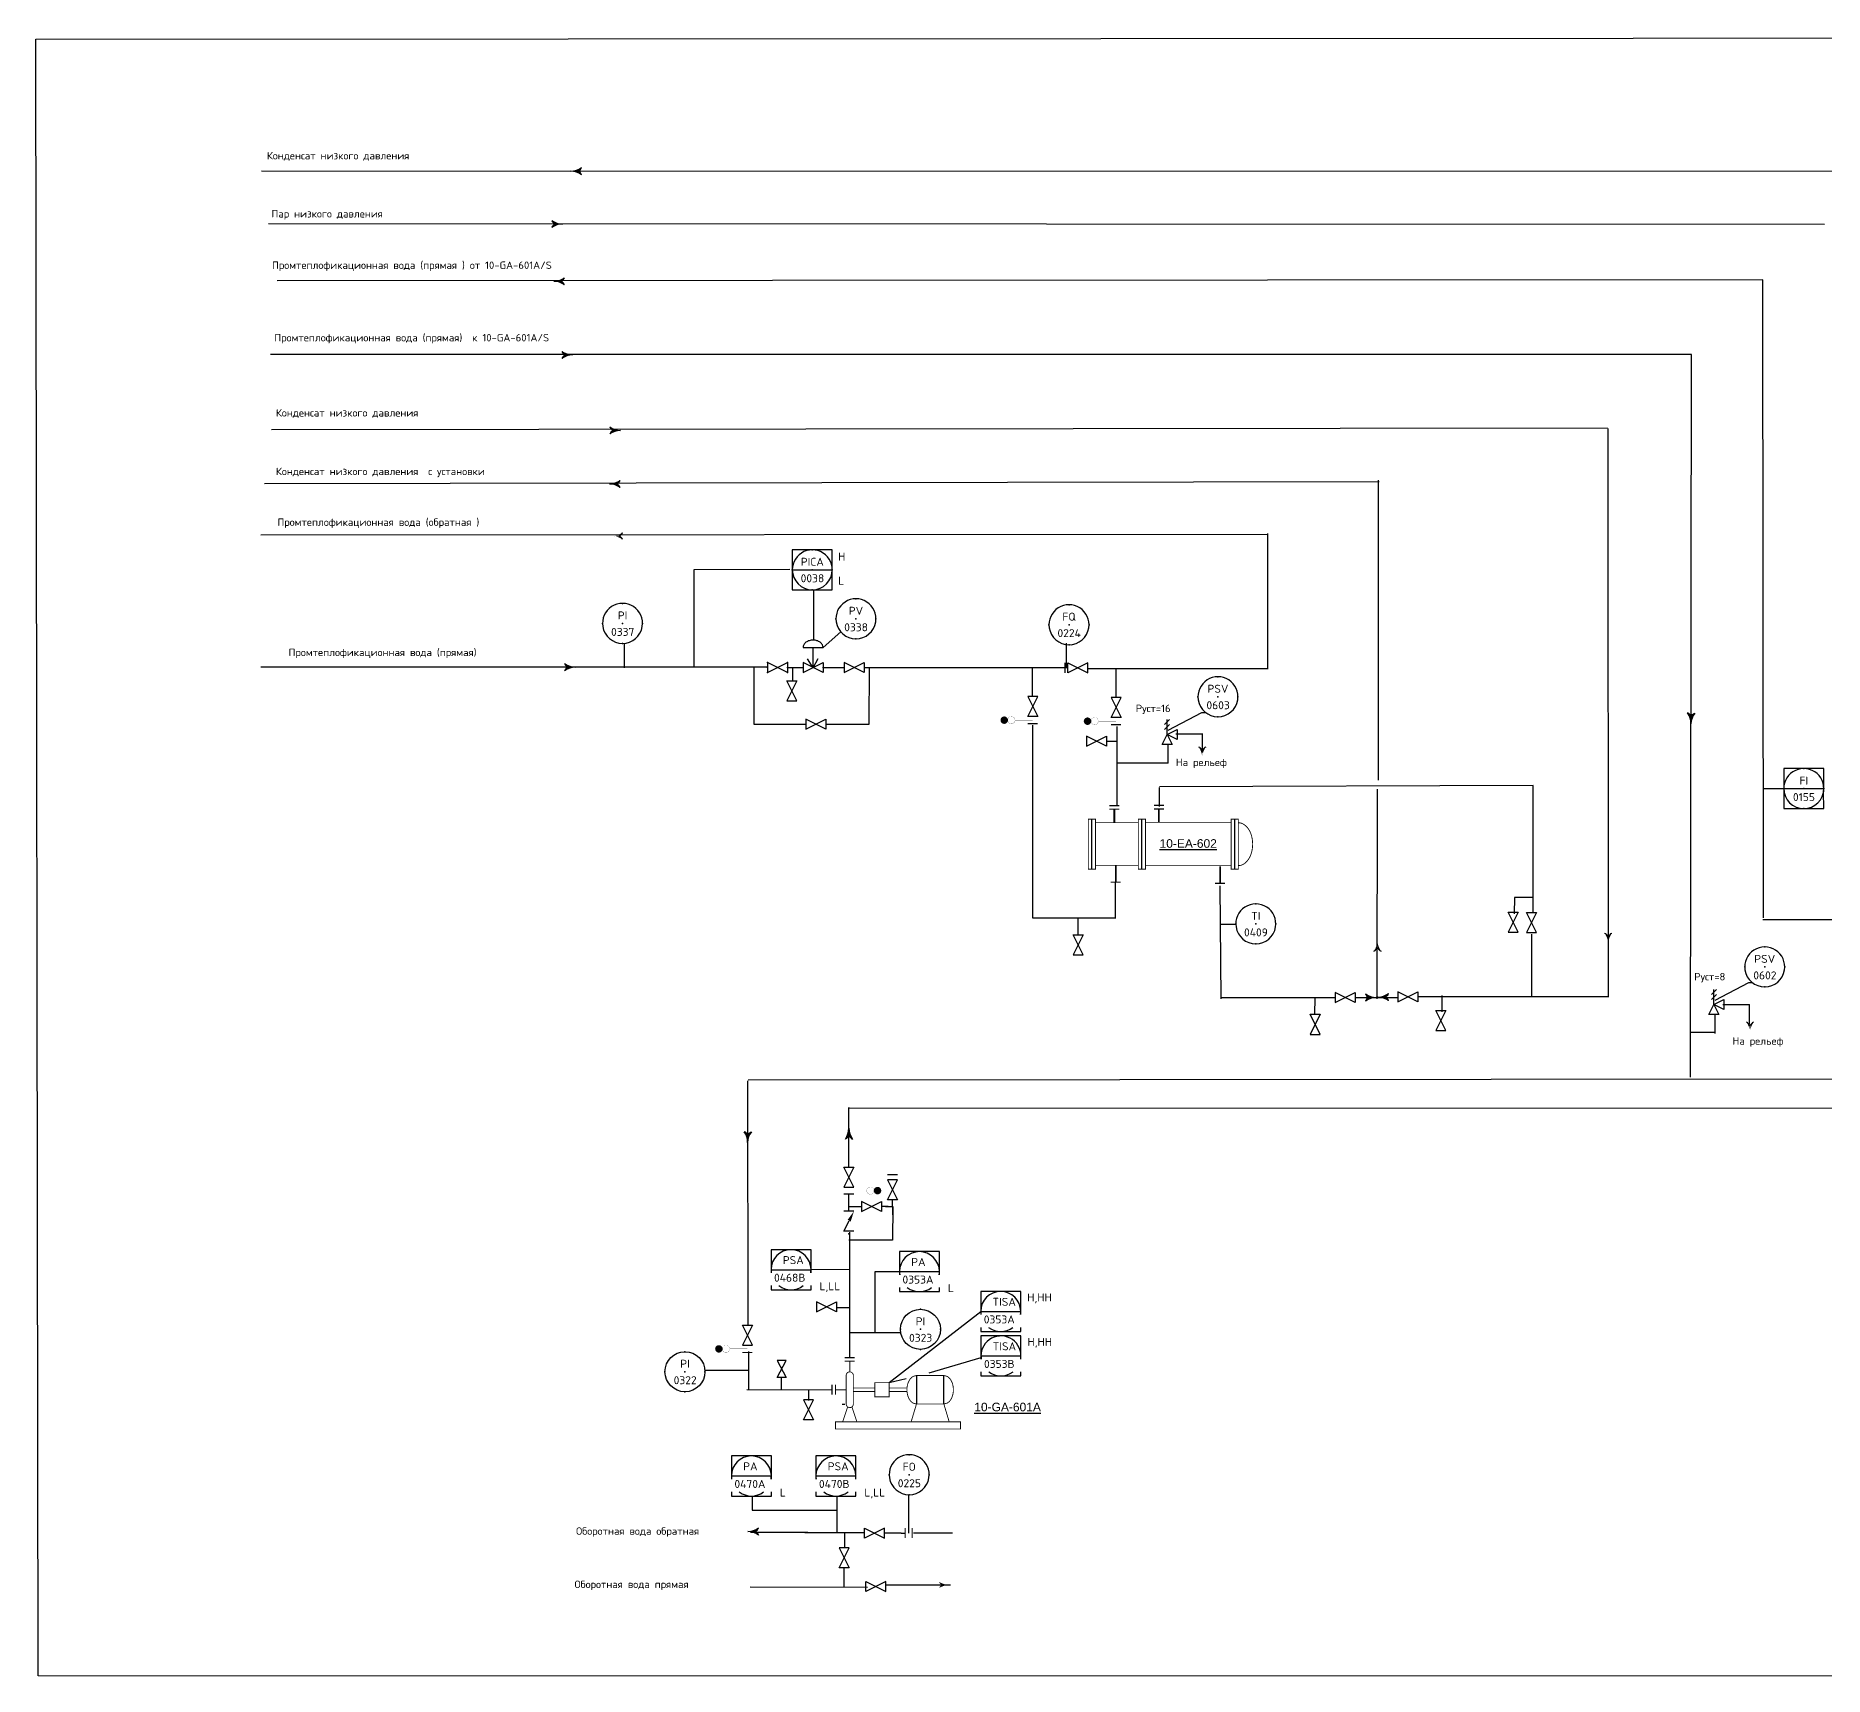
# Model space of a CAD drawing. Extents: x 181 to 450, y 167 to 368.
# Drawn here: x 180.56 to 211.84, y 171.86 to 200.56 of the extents above; entities that cross this region are included whole.
import ezdxf
from ezdxf.enums import TextEntityAlignment as Align

# ---------------------------------------------------------------- set-up
doc = ezdxf.new("R2010")
doc.units = 0
doc.linetypes.add('SDASH', pattern=[0.09375, 0.046875, -0.046875])
doc.layers.get('0').update_dxf_attribs({"linetype": 'CONTINUOUS'})
for name, color, linetype in [('IN-ATTRIBS', 7, 'CONTINUOUS'), ('IN-INST-TAP', 7, 'CONTINUOUS'), ('IN-INSTRUMENT', 7, 'SDASH'), ('IN-MAJ-PROC', 3, 'CONTINUOUS'), ('IN-MIN-PROC', 7, 'CONTINUOUS'), ('IN-PNEUMATIC', 7, 'CONTINUOUS'), ('IN-TEXT', 1, 'CONTINUOUS')]:
    doc.layers.add(name, color=color, linetype=linetype)
doc.styles.add('ATTRIBS', font='SIMPLEX', dxfattribs={"width": 0.8, "height": 0.125})
doc.styles.add('HELV', font='HELV', dxfattribs={"height": 0.15})
doc.styles.add('NARROW', font='simplex', dxfattribs={"width": 0.75, "height": 0.1})
doc.styles.add('S1', font='SIMPLEX.shx')
doc.styles.add('SIMPLEX', font='SIMPLEX')

# ---------------------------------------------------------------- blocks, each defined once
blk = doc.blocks.new('BUBTEXT')
at = {"layer": 'IN-ATTRIBS'}
for p in [(0, 0.25), (-0.25, 0), (0, 0), (0.25, 0), (0, -0.25)]:
    blk.add_point(p, dxfattribs=at)
at = {"layer": 'IN-ATTRIBS', "flags": 1}
for tag, style, width, p in [('IDNUM', 'ATTRIBS', 0.8, (0.009, 0.584)), ('DWGNO', 'ATTRIBS', 0.8, (0.003, 0.447)), ('FILENO', 'ATTRIBS', 0.8, (-0.003, 0.311)), ('LOC', 'ATTRIBS', 0.8, (-0.08, -0.422)), ('INSTALL', 'ATTRIBS', 0.8, (-0.087, -0.699)), ('SIG', 'ATTRIBS', 0.8, (-0.087, -0.563)), ('DATE', 'ATTRIBS', 0.8, (-0.088, -0.969)), ('SERV', 'ATTRIBS', 0.8, (-0.083, -0.838)), ('DES', 'NARROW', 0.75, (-0.087, -1.102)), ('CSYS', 'NARROW', 0.75, (-0.087, -1.243))]:
    blk.add_attdef(tag, text='', height=0.1, dxfattribs=dict(at, style=style, width=width)).set_placement(p, align=Align.CENTER)
at = {"layer": 'IN-ATTRIBS', "style": 'ATTRIBS'}
blk.add_attdef('SYSCDV', text='', height=0.1, dxfattribs=at).set_placement((-0.312, 0.141), align=Align.RIGHT)
at = {"layer": 'IN-ATTRIBS', "style": 'ATTRIBS', "flags": 1}
blk.add_attdef('SYSCDI', text='', height=0.1, dxfattribs=at).set_placement((-0.312, 0.312), align=Align.RIGHT)
at = {"layer": 'IN-ATTRIBS', "style": 'S1'}
for tag, p in [('XT', (0.324, 0.257)), ('A1', (0.323, 0.115)), ('A2', (0.323, -0.035)), ('A3', (0.323, -0.185)), ('RES', (0.323, -0.342))]:
    blk.add_attdef(tag, p, '', height=0.1, dxfattribs=at)
for tag, p in [('INSTTYPE', (0, 0.05)), ('TAGNUM', (0.002, -0.156)), ('MD', (0.402, -0.565)), ('SZ', (0.402, -0.696))]:
    blk.add_attdef(tag, text='', height=0.1, dxfattribs=at).set_placement(p, align=Align.CENTER)
blk = doc.blocks.new('VALVTEXT')
at = {"layer": 'IN-ATTRIBS'}
for p in [(0, 0.0625), (0, 0), (0.25, 0.0625), (0.25, 0), (0, -0.0625), (0.25, -0.0625)]:
    blk.add_point(p, dxfattribs=at)
at = {"layer": 'IN-ATTRIBS', "style": 'S1', "flags": 1}
for tag, p in [('DWGNO', (0.125, 0.4375)), ('IDNUM', (0.125, 0.5625)), ('FILENO', (0.125, 0.3125))]:
    blk.add_attdef(tag, text='', height=0.1, dxfattribs=at).set_placement(p, align=Align.CENTER)
at = {"layer": 'IN-ATTRIBS', "style": 'S1'}
for tag, p in [('MODE', (0.125, 0.078125)), ('SIZE', (0.125, -0.1875))]:
    blk.add_attdef(tag, text='', height=0.1, dxfattribs=at).set_placement(p, align=Align.CENTER)
blk = doc.blocks.new('PH35A')
blk.add_circle((0, 0), 0.25)
blk = doc.blocks.new('PE2')
for points in [[(0, 0, 0.150368), (0.188, 0.062, 0.150368)], [(0.125, 0, 0.206864), (0.188, 0.062, 0.206864)], [(0.125, 0, -0.206864), (0.188, -0.062, -0.206864)]]:
    blk.add_lwpolyline(points, format="xyb")
blk.add_arc((-0.008, -0.336), 0.336, 54.4623, 88.6678)
for points in [[(0, 0), (0.125, 0), (0.04, 0.003), (0.141, 0.008)], [(0, 0), (0.125, 0), (0.04, -0.003), (0.141, -0.008)], [(0.04, 0.003), (0.141, 0.008), (0.079, 0.011), (0.156, 0.019)], [(0.079, 0.011), (0.156, 0.019), (0.117, 0.024), (0.169, 0.031)], [(0.117, 0.024), (0.169, 0.031), (0.154, 0.041), (0.179, 0.046)], [(0.154, 0.041), (0.179, 0.046), (0.188, 0.062)], [(0.04, -0.003), (0.141, -0.008), (0.079, -0.011), (0.156, -0.019)], [(0.079, -0.011), (0.156, -0.019), (0.117, -0.024), (0.169, -0.031)], [(0.117, -0.024), (0.169, -0.031), (0.154, -0.041), (0.179, -0.046)], [(0.154, -0.041), (0.179, -0.046), (0.188, -0.062)]]:
    blk.add_solid(points)

msp = doc.modelspace()

# ---------------------------------------------------------------- linework, layer by layer
at = {"color": 3}
for p, q in [((209.496, 182.34), (209.517, 194.987)), ((193.02, 177.543), (193.02, 176.881))]:
    msp.add_line(p, q, dxfattribs=at)
at = {"color": 3, "linetype": 'Continuous'}
for p, q in [((202.107, 191.836), (184.492, 191.823)), ((193.357, 189.512), (184.491, 189.512)), ((193.117, 189.504), (193.117, 188.517)), ((193.966, 189.502), (193.697, 189.502)), ((193.797, 189.263), (193.795, 189.507)), ((194.691, 189.501), (194.337, 189.502)), ((195.135, 188.517), (195.136, 189.507)), ((193.117, 188.517), (194.026, 188.517)), ((194.374, 188.517), (195.135, 188.517))]:
    msp.add_line(p, q, dxfattribs=at)
at = {"color": 7}
for p, q in [((193.747, 191.221), (192.067, 191.219)), ((192.067, 191.219), (192.067, 189.514)), ((190.856, 189.501), (190.856, 189.937)), ((190.945, 189.899), (190.945, 189.899)), ((198.584, 189.5), (198.584, 189.936)), ((198.678, 189.889), (198.678, 189.889)), ((200.364, 188.412), (200.952, 188.722)), ((200.952, 188.722), (201.017, 188.722)), ((211.141, 187.387), (210.765, 187.387)), ((210.765, 187.387), (210.769, 187.387)), ((201.546, 185.013), (201.278, 185.013)), ((209.928, 183.686), (210.516, 183.996)), ((210.516, 183.996), (210.581, 183.996)), ((195.666, 178.938), (195.238, 178.938)), ((195.24, 177.879), (195.24, 178.943)), ((193.088, 175.01), (193.088, 174.767)), ((194.57, 175.01), (194.57, 174.376)), ((193.088, 174.767), (194.564, 174.767))]:
    msp.add_line(p, q, dxfattribs=at)
at = {"linetype": 'Continuous'}
for p, q in [((193.788, 191.218), (194.488, 191.218)), ((194.151, 190.489), (194.151, 190.489)), ((194.151, 189.505), (194.052, 189.659)), ((194.151, 189.504), (194.24, 189.665)), ((211.13, 187.39), (211.83, 187.39)), ((193.416, 178.973), (194.116, 178.973)), ((195.662, 178.939), (196.362, 178.939)), ((197.084, 178.242), (197.784, 178.242)), ((197.088, 177.464), (197.788, 177.464)), ((192.722, 175.364), (193.422, 175.364)), ((194.201, 175.364), (194.901, 175.364))]:
    msp.add_line(p, q, dxfattribs=at)
at = {"color": 2}
for p, q in [((193.976, 189.857), (194.326, 189.857)), ((193.976, 189.595), (193.976, 189.42)), ((193.976, 189.42), (194.326, 189.595)), ((194.326, 189.42), (193.976, 189.595)), ((194.151, 189.507), (194.151, 189.857)), ((194.326, 189.595), (194.326, 189.42)), ((198.56, 189.415), (198.56, 189.59)), ((200.255, 188.163), (200.343, 188.338)), ((200.387, 188.601), (200.299, 188.513)), ((200.387, 188.513), (200.299, 188.426)), ((200.343, 188.338), (200.343, 188.601)), ((200.343, 188.338), (200.518, 188.426)), ((200.518, 188.251), (200.343, 188.338)), ((200.343, 188.338), (200.43, 188.163)), ((200.518, 188.426), (200.518, 188.251)), ((200.43, 188.163), (200.255, 188.163)), ((209.951, 183.875), (209.863, 183.788)), ((209.951, 183.788), (209.863, 183.7)), ((209.907, 183.613), (209.907, 183.875)), ((209.907, 183.613), (210.082, 183.7)), ((210.082, 183.7), (210.082, 183.525)), ((209.819, 183.438), (209.907, 183.613)), ((209.994, 183.438), (209.819, 183.438)), ((209.907, 183.613), (209.994, 183.438)), ((210.082, 183.525), (209.907, 183.613)), ((195.629, 180.635), (195.454, 180.635)), ((194.866, 180.294), (194.691, 180.294)), ((195.541, 180.077), (195.541, 180.197)), ((194.866, 179.996), (194.691, 179.996)), ((193.521, 177.086), (193.681, 177.386)), ((193.521, 177.386), (193.681, 177.086)), ((193.681, 177.386), (193.521, 177.386)), ((193.601, 177.386), (193.601, 177.399)), ((193.681, 177.086), (193.521, 177.086))]:
    msp.add_line(p, q, dxfattribs=at)
at = {"color": 5}
for p, q in [((200.363, 187.834), (199.469, 187.834)), ((194.779, 180.077), (194.998, 180.077)), ((195.466, 180.077), (195.341, 180.077)), ((195.544, 180.08), (195.541, 179.491)), ((195.541, 180.077), (195.541, 179.932)), ((195.541, 179.491), (194.779, 179.491)), ((193.594, 177.089), (193.593, 176.87)), ((194.072, 176.873), (194.072, 176.685)), ((194.662, 176.623), (194.709, 176.623)), ((194.06, 174.378), (193.056, 174.378)), ((194.007, 174.378), (195.041, 174.378)), ((194.701, 174.381), (194.702, 174.104)), ((195.909, 174.371), (196.588, 174.371)), ((194.69, 173.75), (194.687, 173.418)), ((193.053, 173.424), (195.106, 173.421)), ((195.427, 173.458), (196.553, 173.458))]:
    msp.add_line(p, q, dxfattribs=at)
for p, q in [((195.481, 176.998), (197.084, 178.242)), ((195.685, 177.871), (194.796, 177.868)), ((196.185, 177.167), (197.089, 177.438)), ((195.481, 176.998), (195.779, 177.069)), ((195.829, 174.364), (195.829, 175.036)), ((195.694, 174.365), (195.408, 174.365))]:
    msp.add_line(p, q)
at = {"color": 6}
for p, q in [((195.96, 177.123), (195.96, 176.623)), ((196.439, 176.623), (196.439, 177.123))]:
    msp.add_line(p, q, dxfattribs=at)
at = {"color": 7}
msp.add_lwpolyline([(273.691, 171.861), (180.598, 171.865), (180.556, 200.501), (273.691, 200.561)], close=True, dxfattribs=at)
for points in [[(194.488, 191.164), (194.488, 191.568), (193.788, 191.568), (193.788, 191.164)], [(193.788, 191.164), (193.788, 190.868), (194.488, 190.868), (194.484, 191.164)], [(211.83, 187.336), (211.83, 187.74), (211.13, 187.74), (211.13, 187.336)], [(211.13, 187.336), (211.13, 187.04), (211.83, 187.04), (211.826, 187.336)], [(194.116, 178.919), (194.116, 179.323), (193.416, 179.323), (193.416, 178.919)], [(196.362, 178.885), (196.362, 179.289), (195.662, 179.289), (195.662, 178.885)], [(193.416, 178.694), (193.416, 178.623), (194.116, 178.623), (194.116, 178.694)], [(195.662, 178.661), (195.662, 178.589), (196.362, 178.589), (196.362, 178.661)], [(197.784, 178.188), (197.784, 178.592), (197.084, 178.592), (197.084, 178.188)], [(197.084, 177.964), (197.084, 177.892), (197.784, 177.892), (197.784, 177.964)], [(197.788, 177.41), (197.788, 177.814), (197.088, 177.814), (197.088, 177.41)], [(197.088, 177.186), (197.088, 177.114), (197.788, 177.114), (197.788, 177.186)], [(193.422, 175.31), (193.422, 175.714), (192.722, 175.714), (192.722, 175.31)], [(194.901, 175.31), (194.901, 175.714), (194.201, 175.714), (194.201, 175.31)], [(192.722, 175.086), (192.722, 175.014), (193.422, 175.014), (193.422, 175.086)], [(194.201, 175.086), (194.201, 175.014), (194.901, 175.014), (194.901, 175.086)]]:
    msp.add_lwpolyline(points)
at = {"color": 2}
msp.add_lwpolyline([(194.326, 189.857, 0.126822), (194.314, 189.906, 0.10607), (194.275, 189.95, 0.085783), (194.22, 189.978, 0.075445), (194.151, 189.989, 0.075445), (194.082, 189.978, 0.085783), (194.027, 189.95, 0.10607), (193.989, 189.906, 0.126822), (193.976, 189.857)], format="xyb", dxfattribs=at)
for points in [[(193.357, 189.42), (193.707, 189.595), (193.707, 189.42), (193.357, 189.595)], [(194.693, 189.42), (195.043, 189.595), (195.043, 189.42), (194.693, 189.595)], [(198.959, 189.59), (198.609, 189.415), (198.609, 189.59), (198.959, 189.415)], [(193.867, 188.924), (193.692, 189.274), (193.867, 189.274), (193.692, 188.924)], [(197.907, 188.65), (198.082, 189), (197.907, 189), (198.082, 188.65)], [(199.365, 188.632), (199.54, 188.982), (199.365, 188.982), (199.54, 188.632)], [(194.024, 188.428), (194.374, 188.603), (194.374, 188.428), (194.024, 188.603)], [(198.933, 188.135), (199.283, 188.31), (199.283, 188.135), (198.933, 188.31)], [(206.485, 184.876), (206.31, 185.226), (206.485, 185.226), (206.31, 184.876)], [(206.807, 184.875), (206.632, 185.225), (206.807, 185.225), (206.632, 184.875)], [(198.877, 184.484), (198.702, 184.834), (198.877, 184.834), (198.702, 184.484)], [(203.281, 183.646), (203.631, 183.821), (203.631, 183.646), (203.281, 183.821)], [(204.381, 183.66), (204.731, 183.835), (204.731, 183.66), (204.381, 183.835)], [(203.02, 183.091), (202.845, 183.441), (203.02, 183.441), (202.845, 183.091)], [(205.218, 183.158), (205.043, 183.508), (205.218, 183.508), (205.043, 183.158)], [(194.866, 180.419), (194.691, 180.769), (194.866, 180.769), (194.691, 180.419)], [(195.454, 180.547), (195.629, 180.197), (195.454, 180.197), (195.629, 180.547)], [(194.998, 179.989), (195.348, 180.164), (195.348, 179.989), (194.998, 180.164)], [(194.21, 178.237), (194.56, 178.412), (194.56, 178.237), (194.21, 178.412)], [(193.092, 177.65), (192.917, 178), (193.092, 178), (192.917, 177.65)], [(193.985, 176.694), (194.16, 176.344), (193.985, 176.344), (194.16, 176.694)], [(195.4, 174.453), (195.05, 174.278), (195.05, 174.453), (195.4, 174.278)], [(194.609, 174.105), (194.784, 173.755), (194.609, 173.755), (194.784, 174.105)], [(195.426, 173.521), (195.076, 173.346), (195.076, 173.521), (195.426, 173.346)]]:
    msp.add_lwpolyline(points, close=True, dxfattribs=at)
for points, const_width in [([(197.495, 188.62, -1), (197.495, 188.555, -1)], 0.065), ([(197.62, 188.651, -1), (197.62, 188.523, -1)], 0.0025), ([(198.952, 188.602, -1), (198.952, 188.537, -1)], 0.065), ([(199.077, 188.633, -1), (199.077, 188.506, -1)], 0.0025), ([(195.154, 180.42, 1), (195.154, 180.293, 1)], 0.0025), ([(195.279, 180.389, 1), (195.279, 180.324, 1)], 0.065), ([(192.504, 177.62, -1), (192.504, 177.555, -1)], 0.065), ([(192.629, 177.651, -1), (192.629, 177.524, -1)], 0.0025)]:
    msp.add_lwpolyline(points, format="xyb", close=True, dxfattribs=dict(at, const_width=const_width))
for points, const_width in [([(197.682, 188.587), (197.995, 188.587)], 0.005), ([(198.082, 188.525), (197.907, 188.525)], 0.021), ([(199.14, 188.569), (199.452, 188.569)], 0.005), ([(199.54, 188.507), (199.365, 188.507)], 0.021), ([(199.51, 187.092), (199.335, 187.092)], 0.021), ([(200.292, 187.097), (200.117, 187.097)], 0.021), ([(195.091, 180.356), (194.779, 180.356)], 0.005), ([(192.692, 177.588), (193.004, 177.588)], 0.005), ([(193.092, 177.525), (192.917, 177.525)], 0.021), ([(194.706, 177.435), (194.881, 177.435)], 0.021), ([(194.481, 176.785), (194.481, 176.96)], 0.021), ([(195.762, 174.452), (195.762, 174.277)], 0.021), ([(195.885, 174.452), (195.885, 174.277)], 0.021)]:
    msp.add_lwpolyline(points, dxfattribs=dict(at, const_width=const_width))
msp.add_lwpolyline([(194.866, 179.646), (194.691, 179.646), (194.784, 179.831)], dxfattribs=at)
at = {"color": 6}
for points, const_width in [([(194.706, 177.373), (194.881, 177.373)], 0.021), ([(194.793, 177.185), (194.793, 177.373)], 0.015), ([(194.543, 176.785), (194.543, 176.96)], 0.021), ([(194.731, 176.873), (194.543, 176.873)], 0.015), ([(194.856, 176.904), (195.231, 176.904)], 0.015), ([(194.856, 176.841), (195.231, 176.841)], 0.015), ([(195.798, 176.904), (195.481, 176.904)], 0.015), ([(195.798, 176.841), (195.481, 176.841)], 0.015), ([(194.756, 176.573), (194.668, 176.31)], 0.015), ([(194.831, 176.573), (194.918, 176.31)], 0.015), ([(195.96, 176.623), (195.866, 176.31)], 0.015), ([(196.439, 176.623), (196.533, 176.31)], 0.015)]:
    msp.add_lwpolyline(points, dxfattribs=dict(at, const_width=const_width))
at = {"color": 6, "const_width": 0.015}
for points in [[(194.731, 177.123), (194.731, 176.623, 1), (194.856, 176.623), (194.856, 177.123, 1)], [(195.96, 177.123), (195.9, 177.106, 0.107118), (195.842, 177.049, 0.079807), (195.807, 176.972, 0.067453), (195.793, 176.873, 0.067453), (195.807, 176.773, 0.079807), (195.842, 176.696, 0.107118), (195.9, 176.64), (195.96, 176.623), (196.439, 176.623), (196.499, 176.64, 0.107118), (196.557, 176.696, 0.079807), (196.592, 176.773, 0.067453), (196.606, 176.873, 0.067453), (196.592, 176.972, 0.079807), (196.557, 177.049, 0.107118), (196.499, 177.106), (196.439, 177.123)]]:
    msp.add_lwpolyline(points, format="xyb", close=True, dxfattribs=at)
for points in [[(195.231, 176.748), (195.481, 176.748), (195.481, 176.998), (195.231, 176.998)], [(194.543, 176.185), (196.731, 176.185), (196.731, 176.31), (194.543, 176.31)]]:
    msp.add_lwpolyline(points, close=True, dxfattribs=at)
at = {"color": 5}
for points in [[(193.01, 174.392, 0.150368), (193.198, 174.455, 0.150368)], [(193.135, 174.392, 0.206864), (193.198, 174.455, 0.206864)], [(193.135, 174.392, -0.206864), (193.198, 174.33, -0.206864)]]:
    msp.add_lwpolyline(points, format="xyb", dxfattribs=at)
for centre, start, end in [((194.138, 191.218), 351.1529, 188.8471), ((194.138, 191.218), 180, 0), ((190.819, 190.28), 351.1529, 188.8471), ((194.901, 190.361), 351.1529, 188.8471), ((198.628, 190.258), 351.1529, 188.8471), ((190.819, 190.28), 188.8471, 351.1529), ((194.901, 190.361), 188.8471, 351.1529), ((198.628, 190.258), 188.8471, 351.1529), ((201.233, 188.997), 351.1529, 188.8471), ((201.233, 188.997), 188.8471, 351.1529), ((211.48, 187.39), 351.1529, 188.8471), ((211.48, 187.39), 180, 0), ((201.895, 185.023), 351.1529, 188.8471), ((201.895, 185.023), 188.8471, 351.1529), ((210.797, 184.271), 351.1529, 188.8471), ((210.797, 184.271), 188.8471, 351.1529), ((193.766, 178.973), 0.2997, 179.7006), ((196.012, 178.939), 0.2997, 179.7006), ((193.766, 178.973), 179.7006, 188.8471), ((193.766, 178.973), 351.1529, 0.2997), ((196.012, 178.939), 179.7006, 188.8471), ((196.012, 178.939), 351.1529, 0.2997), ((193.766, 178.973), 232.6037, 307.3963), ((196.012, 178.939), 232.6037, 307.3963), ((197.434, 178.242), 0.2997, 179.7006), ((197.434, 178.242), 179.7006, 188.8471), ((197.434, 178.242), 351.1529, 0.2997), ((197.438, 177.464), 0.2997, 188.8471), ((197.434, 178.242), 232.6037, 307.3963), ((197.438, 177.464), 179.7006, 188.8471), ((197.438, 177.464), 351.1529, 0.2997), ((197.438, 177.464), 232.6037, 307.3963), ((193.072, 175.364), 0.2997, 179.7006), ((194.551, 175.364), 0.2997, 179.7006), ((195.833, 175.386), 351.1529, 188.8471), ((193.072, 175.364), 179.7006, 188.8471), ((193.072, 175.364), 351.1529, 0.2997), ((194.551, 175.364), 179.7006, 188.8471), ((194.551, 175.364), 351.1529, 0.2997), ((195.833, 175.386), 188.8471, 351.1529), ((193.072, 175.364), 232.6037, 307.3963), ((194.551, 175.364), 232.6037, 307.3963)]:
    msp.add_arc(centre, 0.35, start, end)
msp.add_arc((193.003, 174.056), 0.336, 54.4623, 88.6678, dxfattribs=at)
for p in [(193.976, 189.507), (194.326, 189.507)]:
    msp.add_point(p)
at = {"color": 2}
msp.add_solid([(194.81, 179.815), (194.866, 179.996), (194.757, 179.846)], dxfattribs=at)
at = {"color": 5}
for points in [[(193.01, 174.392), (193.135, 174.392), (193.05, 174.395), (193.152, 174.4)], [(193.01, 174.392), (193.135, 174.392), (193.05, 174.389), (193.152, 174.384)], [(193.05, 174.395), (193.152, 174.4), (193.09, 174.403), (193.167, 174.411)], [(193.05, 174.389), (193.152, 174.384), (193.09, 174.381), (193.167, 174.373)], [(193.09, 174.403), (193.167, 174.411), (193.128, 174.416), (193.179, 174.423)], [(193.09, 174.381), (193.167, 174.373), (193.128, 174.368), (193.179, 174.361)], [(193.128, 174.416), (193.179, 174.423), (193.164, 174.433), (193.19, 174.438)], [(193.128, 174.368), (193.179, 174.361), (193.164, 174.351), (193.19, 174.346)], [(193.164, 174.433), (193.19, 174.438), (193.198, 174.455)], [(193.164, 174.351), (193.19, 174.346), (193.198, 174.33)], [(196.417, 173.482), (196.365, 173.49), (196.38, 173.499), (196.354, 173.504)], [(196.417, 173.434), (196.365, 173.427), (196.38, 173.417), (196.354, 173.412)], [(196.455, 173.469), (196.378, 173.477), (196.417, 173.482), (196.365, 173.49)], [(196.455, 173.447), (196.378, 173.439), (196.417, 173.434), (196.365, 173.427)], [(196.494, 173.461), (196.393, 173.466), (196.455, 173.469), (196.378, 173.477)], [(196.494, 173.455), (196.393, 173.45), (196.455, 173.447), (196.378, 173.439)], [(196.534, 173.458), (196.409, 173.458), (196.494, 173.461), (196.393, 173.466)], [(196.534, 173.458), (196.409, 173.458), (196.494, 173.455), (196.393, 173.45)]]:
    msp.add_solid(points, dxfattribs=at)
at = {"layer": 'IN-ATTRIBS', "color": 2}
msp.add_point((194.779, 179.6), dxfattribs=at)
at = {"layer": 'IN-INST-TAP', "color": 7}
for p, q in [((194.326, 189.857), (194.638, 190.13)), ((195.416, 180.077), (195.541, 180.077)), ((194.796, 178.969), (194.121, 178.975)), ((193.019, 177.208), (192.265, 177.208))]:
    msp.add_line(p, q, dxfattribs=at)
at = {"layer": 'IN-MAJ-PROC', "color": 3}
for p, q in [((202.104, 189.498), (202.107, 191.854)), ((198.559, 189.501), (195.04, 189.501)), ((197.992, 189.003), (197.991, 189.495)), ((202.111, 189.487), (198.959, 189.488)), ((199.451, 188.98), (199.45, 189.492)), ((197.996, 185.125), (197.996, 188.502)), ((199.469, 187.102), (199.47, 188.479)), ((199.443, 185.126), (199.443, 185.742)), ((199.445, 185.126), (197.996, 185.125)), ((193.017, 178.011), (193.012, 182.279)), ((193.018, 182.297), (214.956, 182.317)), ((194.779, 180.769), (194.778, 181.811)), ((194.789, 181.805), (214.917, 181.797)), ((194.779, 179.996), (194.779, 180.208)), ((194.793, 177.81), (194.794, 179.628)), ((194.793, 177.435), (194.793, 177.81)), ((192.993, 176.875), (194.481, 176.873))]:
    msp.add_line(p, q, dxfattribs=at)
at = {"layer": 'IN-MAJ-PROC', "color": 6}
for p, q in [((199.028, 185.987), (199.028, 186.855)), ((199.903, 185.987), (199.903, 186.855)), ((201.528, 185.987), (201.528, 186.855))]:
    msp.add_line(p, q, dxfattribs=at)
at = {"layer": 'IN-MAJ-PROC', "color": 7}
msp.add_line((194.779, 180.208), (194.779, 180.294), dxfattribs=at)
at = {"layer": 'IN-MAJ-PROC', "color": 6, "const_width": 0.015}
for points in [[(199.09, 186.855), (199.09, 185.98), (198.965, 185.98), (198.965, 186.855)], [(199.965, 186.855), (199.965, 185.98), (199.84, 185.98), (199.84, 186.855)], [(201.59, 186.855), (201.59, 185.98), (201.465, 185.98), (201.465, 186.855)]]:
    msp.add_lwpolyline(points, close=True, dxfattribs=at)
at = {"layer": 'IN-MAJ-PROC', "color": 6}
for points, const_width in [([(199.09, 186.793), (199.84, 186.793)], 0.015), ([(199.51, 187.03), (199.335, 187.03)], 0.021), ([(199.421, 186.795), (199.421, 187.032)], 0.03), ([(199.965, 186.793), (201.465, 186.793)], 0.015), ([(200.292, 187.035), (200.117, 187.035)], 0.021), ([(200.198, 186.805), (200.198, 187.041)], 0.03), ([(199.09, 186.043), (199.84, 186.043)], 0.015), ([(199.446, 186.051), (199.446, 185.753)], 0.03), ([(199.965, 186.043), (201.465, 186.043)], 0.015), ([(201.27, 186.032), (201.27, 185.734)], 0.03), ([(199.358, 185.753), (199.533, 185.753)], 0.021), ([(201.182, 185.734), (201.357, 185.734)], 0.021)]:
    msp.add_lwpolyline(points, dxfattribs=dict(at, const_width=const_width))
at = {"layer": 'IN-MAJ-PROC', "color": 6, "const_width": 0.015}
msp.add_lwpolyline([(201.59, 186.793, -0.139889), (201.68, 186.767, -0.107118), (201.767, 186.683, -0.079812), (201.82, 186.567, -0.067459), (201.84, 186.418, -0.067459), (201.82, 186.269, -0.079812), (201.767, 186.153, -0.107118), (201.68, 186.068, -0.139889), (201.59, 186.043, -0.139889)], format="xyb", dxfattribs=at)
at = {"layer": 'IN-MIN-PROC', "color": 3}
for p, q in [((227.483, 198.184), (184.507, 198.191)), ((211.844, 197.258), (184.628, 197.27)), ((210.764, 196.292), (184.778, 196.274)), ((210.773, 185.131), (210.764, 196.292)), ((209.513, 194.985), (184.663, 194.985)), ((210.764, 185.1), (219.407, 185.09))]:
    msp.add_line(p, q, dxfattribs=at)
at = {"layer": 'IN-MIN-PROC', "color": 5}
for p, q in [((208.046, 193.697), (184.677, 193.665)), ((208.065, 183.752), (208.058, 193.689)), ((204.051, 192.759), (184.556, 192.723)), ((204.04, 187.536), (204.04, 192.785)), ((200.963, 188.343), (200.496, 188.341)), ((200.964, 188.019), (200.964, 188.357)), ((199.28, 188.22), (199.459, 188.22)), ((200.363, 187.834), (200.363, 188.172)), ((200.208, 187.075), (200.209, 187.41)), ((206.745, 187.447), (200.209, 187.42)), ((204.017, 183.712), (204.026, 187.378)), ((206.746, 185.216), (206.745, 187.447)), ((201.291, 183.71), (201.273, 185.687)), ((206.42, 185.489), (206.749, 185.489)), ((206.422, 185.202), (206.423, 185.487)), ((198.787, 184.836), (198.788, 185.121)), ((206.725, 183.748), (206.725, 184.845)), ((201.298, 183.737), (203.285, 183.736)), ((202.93, 183.443), (202.931, 183.728)), ((203.639, 183.736), (204.373, 183.738)), ((204.721, 183.752), (208.069, 183.752)), ((205.155, 183.483), (205.156, 183.768)), ((209.927, 183.108), (209.927, 183.446)), ((210.532, 183.61), (210.063, 183.61)), ((210.532, 183.276), (210.533, 183.614)), ((209.927, 183.121), (209.491, 183.125)), ((194.559, 178.312), (194.794, 178.312))]:
    msp.add_line(p, q, dxfattribs=at)
at = {"layer": 'IN-MIN-PROC', "color": 7}
msp.add_line((195.694, 174.365), (195.762, 174.365), dxfattribs=at)
at = {"layer": 'IN-MIN-PROC', "color": 5}
for centre, radius, start, end in [((189.906, 198.529), 0.336, 271.3322, 305.5377), ((189.906, 197.857), 0.336, 54.4623, 88.6678), ((189.998, 198.296), 0.111, 291.6248, 338.3752), ((189.998, 198.089), 0.111, 21.6248, 68.3752), ((189.683, 197.371), 0.111, 201.6248, 248.3752), ((189.775, 197.603), 0.336, 234.4623, 268.6678), ((189.775, 196.932), 0.336, 91.3322, 125.5377), ((189.683, 197.164), 0.111, 111.6248, 158.3752), ((189.608, 196.601), 0.336, 271.3322, 305.5377), ((189.608, 195.929), 0.336, 54.4623, 88.6678), ((189.7, 196.368), 0.111, 291.6248, 338.3752), ((189.7, 196.161), 0.111, 21.6248, 68.3752), ((189.953, 195.313), 0.336, 234.4623, 268.6678), ((189.861, 195.081), 0.111, 201.6248, 248.3752), ((189.953, 194.641), 0.336, 91.3322, 125.5377), ((189.861, 194.874), 0.111, 111.6248, 158.3752), ((190.7, 193.76), 0.111, 201.6248, 248.3752), ((190.791, 193.992), 0.336, 234.4623, 268.6678), ((190.7, 193.553), 0.111, 111.6248, 158.3752), ((190.791, 193.321), 0.336, 91.3322, 125.5377), ((190.584, 193.056), 0.336, 271.3322, 305.5377), ((190.584, 192.384), 0.336, 54.4623, 88.6678), ((190.676, 192.823), 0.111, 291.6248, 338.3752), ((190.676, 192.616), 0.111, 21.6248, 68.3752), ((190.718, 191.914), 0.111, 291.6248, 338.3752), ((190.718, 191.707), 0.111, 21.6248, 68.3752), ((190.002, 189.85), 0.336, 234.4623, 268.6678), ((189.91, 189.618), 0.111, 201.6248, 248.3752), ((189.91, 189.411), 0.111, 111.6248, 158.3752), ((190.002, 189.178), 0.336, 91.3322, 125.5377), ((200.855, 188.014), 0.111, 21.6248, 68.3752), ((201.062, 188.014), 0.111, 111.6248, 158.3752), ((203.919, 184.651), 0.111, 291.6248, 338.3752), ((204.126, 184.651), 0.111, 201.6248, 248.3752), ((207.956, 184.754), 0.111, 21.6248, 68.3752), ((208.163, 184.754), 0.111, 111.6248, 158.3752), ((203.918, 183.839), 0.111, 201.6248, 248.3752), ((204.01, 184.071), 0.336, 234.4623, 268.6678), ((204.01, 183.399), 0.336, 91.3322, 125.5377), ((203.918, 183.632), 0.111, 111.6248, 158.3752), ((204.023, 184.079), 0.336, 271.3322, 305.5377), ((204.023, 183.407), 0.336, 54.4623, 88.6678), ((204.115, 183.846), 0.111, 291.6248, 338.3752), ((204.115, 183.639), 0.111, 21.6248, 68.3752), ((210.436, 183.198), 0.111, 21.6248, 68.3752), ((210.643, 183.198), 0.111, 111.6248, 158.3752)]:
    msp.add_arc(centre, radius, start, end, dxfattribs=at)
for points in [[(189.914, 198.193), (190.039, 198.193), (189.954, 198.196), (190.056, 198.201)], [(189.914, 198.193), (190.039, 198.193), (189.954, 198.189), (190.056, 198.185)], [(189.954, 198.196), (190.056, 198.201), (189.994, 198.204), (190.07, 198.211)], [(189.954, 198.189), (190.056, 198.185), (189.994, 198.181), (190.07, 198.174)], [(189.994, 198.204), (190.07, 198.211), (190.032, 198.217), (190.083, 198.224)], [(189.994, 198.181), (190.07, 198.174), (190.032, 198.169), (190.083, 198.161)], [(190.032, 198.217), (190.083, 198.224), (190.068, 198.234), (190.094, 198.239)], [(190.032, 198.169), (190.083, 198.161), (190.068, 198.151), (190.094, 198.146)], [(190.068, 198.234), (190.094, 198.239), (190.102, 198.255)], [(190.068, 198.151), (190.094, 198.146), (190.102, 198.13)], [(189.614, 197.309), (189.588, 197.314), (189.58, 197.33)], [(189.614, 197.226), (189.588, 197.221), (189.58, 197.205)], [(189.65, 197.292), (189.598, 197.299), (189.614, 197.309), (189.588, 197.314)], [(189.65, 197.243), (189.598, 197.236), (189.614, 197.226), (189.588, 197.221)], [(189.688, 197.279), (189.611, 197.286), (189.65, 197.292), (189.598, 197.299)], [(189.688, 197.256), (189.611, 197.249), (189.65, 197.243), (189.598, 197.236)], [(189.727, 197.271), (189.626, 197.276), (189.688, 197.279), (189.611, 197.286)], [(189.727, 197.264), (189.626, 197.259), (189.688, 197.256), (189.611, 197.249)], [(189.767, 197.267), (189.642, 197.267), (189.727, 197.271), (189.626, 197.276)], [(189.767, 197.267), (189.642, 197.267), (189.727, 197.264), (189.626, 197.259)], [(189.616, 196.265), (189.741, 196.265), (189.656, 196.268), (189.757, 196.273)], [(189.616, 196.265), (189.741, 196.265), (189.656, 196.261), (189.757, 196.257)], [(189.656, 196.268), (189.757, 196.273), (189.695, 196.276), (189.772, 196.283)], [(189.656, 196.261), (189.757, 196.257), (189.695, 196.253), (189.772, 196.246)], [(189.695, 196.276), (189.772, 196.283), (189.733, 196.289), (189.785, 196.296)], [(189.695, 196.253), (189.772, 196.246), (189.733, 196.241), (189.785, 196.233)], [(189.733, 196.289), (189.785, 196.296), (189.77, 196.306), (189.796, 196.311)], [(189.733, 196.241), (189.785, 196.233), (189.77, 196.223), (189.796, 196.218)], [(189.77, 196.306), (189.796, 196.311), (189.804, 196.327)], [(189.77, 196.223), (189.796, 196.218), (189.804, 196.202)], [(189.792, 195.019), (189.766, 195.024), (189.758, 195.04)], [(189.792, 194.936), (189.766, 194.931), (189.758, 194.915)], [(189.828, 195.001), (189.776, 195.009), (189.792, 195.019), (189.766, 195.024)], [(189.828, 194.953), (189.776, 194.946), (189.792, 194.936), (189.766, 194.931)], [(189.866, 194.989), (189.789, 194.996), (189.828, 195.001), (189.776, 195.009)], [(189.866, 194.966), (189.789, 194.959), (189.828, 194.953), (189.776, 194.946)], [(189.905, 194.981), (189.804, 194.985), (189.866, 194.989), (189.789, 194.996)], [(189.905, 194.974), (189.804, 194.969), (189.866, 194.966), (189.789, 194.959)], [(189.945, 194.977), (189.82, 194.977), (189.905, 194.981), (189.804, 194.985)], [(189.945, 194.977), (189.82, 194.977), (189.905, 194.974), (189.804, 194.969)], [(190.63, 193.698), (190.604, 193.703), (190.596, 193.719)], [(190.666, 193.681), (190.615, 193.688), (190.63, 193.698), (190.604, 193.703)], [(190.666, 193.632), (190.615, 193.625), (190.63, 193.615), (190.604, 193.61)], [(190.704, 193.668), (190.628, 193.675), (190.666, 193.681), (190.615, 193.688)], [(190.704, 193.645), (190.628, 193.638), (190.666, 193.632), (190.615, 193.625)], [(190.744, 193.66), (190.642, 193.665), (190.704, 193.668), (190.628, 193.675)], [(190.744, 193.653), (190.642, 193.648), (190.704, 193.645), (190.628, 193.638)], [(190.784, 193.657), (190.659, 193.657), (190.744, 193.66), (190.642, 193.665)], [(190.784, 193.657), (190.659, 193.657), (190.744, 193.653), (190.642, 193.648)], [(190.63, 193.615), (190.604, 193.61), (190.596, 193.594)], [(190.592, 192.72), (190.717, 192.72), (190.632, 192.723), (190.733, 192.728)], [(190.592, 192.72), (190.717, 192.72), (190.632, 192.716), (190.733, 192.712)], [(190.632, 192.723), (190.733, 192.728), (190.671, 192.731), (190.748, 192.738)], [(190.632, 192.716), (190.733, 192.712), (190.671, 192.708), (190.748, 192.701)], [(190.671, 192.731), (190.748, 192.738), (190.709, 192.744), (190.761, 192.751)], [(190.671, 192.708), (190.748, 192.701), (190.709, 192.696), (190.761, 192.688)], [(190.709, 192.744), (190.761, 192.751), (190.746, 192.761), (190.771, 192.766)], [(190.709, 192.696), (190.761, 192.688), (190.746, 192.679), (190.771, 192.673)], [(190.746, 192.761), (190.771, 192.766), (190.779, 192.782)], [(190.746, 192.679), (190.771, 192.673), (190.779, 192.657)], [(190.674, 191.813), (190.775, 191.818), (190.713, 191.821), (190.79, 191.829)], [(190.674, 191.807), (190.775, 191.802), (190.713, 191.799), (190.79, 191.791)], [(190.713, 191.821), (190.79, 191.829), (190.751, 191.834), (190.803, 191.842)], [(190.713, 191.799), (190.79, 191.791), (190.751, 191.786), (190.803, 191.779)], [(190.751, 191.834), (190.803, 191.842), (190.787, 191.851), (190.813, 191.856)], [(190.751, 191.786), (190.803, 191.779), (190.787, 191.769), (190.813, 191.764)], [(190.787, 191.851), (190.813, 191.856), (190.821, 191.873)], [(190.787, 191.769), (190.813, 191.764), (190.821, 191.748)], [(189.841, 189.555), (189.815, 189.561), (189.807, 189.577)], [(189.841, 189.473), (189.815, 189.468), (189.807, 189.452)], [(189.877, 189.538), (189.825, 189.546), (189.841, 189.555), (189.815, 189.561)], [(189.877, 189.49), (189.825, 189.483), (189.841, 189.473), (189.815, 189.468)], [(189.915, 189.526), (189.838, 189.533), (189.877, 189.538), (189.825, 189.546)], [(189.915, 189.503), (189.838, 189.496), (189.877, 189.49), (189.825, 189.483)], [(189.954, 189.518), (189.853, 189.522), (189.915, 189.526), (189.838, 189.533)], [(189.954, 189.511), (189.853, 189.506), (189.915, 189.503), (189.838, 189.496)], [(189.994, 189.514), (189.869, 189.514), (189.954, 189.518), (189.853, 189.522)], [(189.994, 189.514), (189.869, 189.514), (189.954, 189.511), (189.853, 189.506)], [(200.918, 188.083), (200.913, 188.109), (200.896, 188.117)], [(200.935, 188.047), (200.927, 188.099), (200.918, 188.083), (200.913, 188.109)], [(200.947, 188.009), (200.94, 188.086), (200.935, 188.047), (200.927, 188.099)], [(200.955, 187.97), (200.951, 188.071), (200.947, 188.009), (200.94, 188.086)], [(200.962, 187.97), (200.967, 188.071), (200.97, 188.009), (200.977, 188.086)], [(200.97, 188.009), (200.977, 188.086), (200.983, 188.047), (200.99, 188.099)], [(200.983, 188.047), (200.99, 188.099), (201, 188.083), (201.005, 188.109)], [(201, 188.083), (201.005, 188.109), (201.021, 188.117)], [(203.981, 184.582), (203.976, 184.556), (203.96, 184.548)], [(203.998, 184.618), (203.991, 184.566), (203.981, 184.582), (203.976, 184.556)], [(204.011, 184.656), (204.004, 184.579), (203.998, 184.618), (203.991, 184.566)], [(204.019, 184.695), (204.014, 184.594), (204.011, 184.656), (204.004, 184.579)], [(204.026, 184.695), (204.031, 184.594), (204.034, 184.656), (204.041, 184.579)], [(204.034, 184.656), (204.041, 184.579), (204.047, 184.618), (204.054, 184.566)], [(204.047, 184.618), (204.054, 184.566), (204.064, 184.582), (204.069, 184.556)], [(204.064, 184.582), (204.069, 184.556), (204.085, 184.548)], [(208.018, 184.824), (208.013, 184.85), (207.997, 184.858)], [(208.036, 184.787), (208.028, 184.839), (208.018, 184.824), (208.013, 184.85)], [(208.048, 184.749), (208.041, 184.826), (208.036, 184.787), (208.028, 184.839)], [(208.056, 184.71), (208.052, 184.811), (208.048, 184.749), (208.041, 184.826)], [(208.063, 184.71), (208.068, 184.811), (208.071, 184.749), (208.078, 184.826)], [(208.071, 184.749), (208.078, 184.826), (208.084, 184.787), (208.091, 184.839)], [(208.084, 184.787), (208.091, 184.839), (208.101, 184.824), (208.106, 184.85)], [(208.101, 184.824), (208.106, 184.85), (208.122, 184.858)], [(203.849, 183.776), (203.823, 183.781), (203.815, 183.798)], [(203.849, 183.694), (203.823, 183.689), (203.815, 183.673)], [(203.885, 183.759), (203.833, 183.767), (203.849, 183.776), (203.823, 183.781)], [(203.885, 183.711), (203.833, 183.704), (203.849, 183.694), (203.823, 183.689)], [(203.923, 183.747), (203.846, 183.754), (203.885, 183.759), (203.833, 183.767)], [(203.923, 183.724), (203.846, 183.717), (203.885, 183.711), (203.833, 183.704)], [(203.962, 183.738), (203.861, 183.743), (203.923, 183.747), (203.846, 183.754)], [(203.962, 183.732), (203.861, 183.727), (203.923, 183.724), (203.846, 183.717)], [(204.002, 183.735), (203.877, 183.735), (203.962, 183.738), (203.861, 183.743)], [(204.002, 183.735), (203.877, 183.735), (203.962, 183.732), (203.861, 183.727)], [(204.031, 183.743), (204.156, 183.743), (204.071, 183.746), (204.173, 183.751)], [(204.031, 183.743), (204.156, 183.743), (204.071, 183.739), (204.173, 183.735)], [(204.071, 183.746), (204.173, 183.751), (204.111, 183.754), (204.187, 183.761)], [(204.071, 183.739), (204.173, 183.735), (204.111, 183.731), (204.187, 183.724)], [(204.111, 183.754), (204.187, 183.761), (204.149, 183.767), (204.2, 183.774)], [(204.111, 183.731), (204.187, 183.724), (204.149, 183.719), (204.2, 183.711)], [(204.149, 183.767), (204.2, 183.774), (204.185, 183.784), (204.211, 183.789)], [(204.149, 183.719), (204.2, 183.711), (204.185, 183.701), (204.211, 183.696)], [(204.185, 183.784), (204.211, 183.789), (204.219, 183.805)], [(204.185, 183.701), (204.211, 183.696), (204.219, 183.68)], [(210.499, 183.268), (210.494, 183.294), (210.477, 183.302)], [(210.516, 183.232), (210.508, 183.283), (210.499, 183.268), (210.494, 183.294)], [(210.528, 183.194), (210.521, 183.271), (210.516, 183.232), (210.508, 183.283)], [(210.536, 183.154), (210.532, 183.256), (210.528, 183.194), (210.521, 183.271)], [(210.543, 183.154), (210.548, 183.256), (210.551, 183.194), (210.558, 183.271)], [(210.551, 183.194), (210.558, 183.271), (210.564, 183.232), (210.571, 183.283)], [(210.564, 183.232), (210.571, 183.283), (210.581, 183.268), (210.586, 183.294)], [(210.581, 183.268), (210.586, 183.294), (210.602, 183.302)]]:
    msp.add_solid(points, dxfattribs=at)
at = {"layer": 'IN-PNEUMATIC', "color": 7}
msp.add_line((194.157, 190.867), (194.157, 189.997), dxfattribs=at)

# ---------------------------------------------------------------- block references
at = {"linetype": 'Continuous', "xscale": 1.400000000000006, "yscale": 1.400000000000006, "zscale": 1.4}
for p, values in [((196.03, 177.93), {'INSTTYPE': 'PI', 'TAGNUM': '0323'}), ((195.833, 175.386), {'INSTTYPE': 'FO', 'TAGNUM': '0225'})]:
    msp.add_blockref('BUBTEXT', p, dxfattribs=at).add_auto_attribs(values)
at = {"layer": 'IN-INSTRUMENT', "color": 7, "xscale": 1.400000000000006, "yscale": 1.400000000000006, "zscale": 1.4}
for p, values in [((194.138, 191.218), {'INSTTYPE': 'PICA', 'TAGNUM': '0038', 'A1': 'H', 'A3': 'L'}), ((190.819, 190.28), {'INSTTYPE': 'PI', 'TAGNUM': '0337'}), ((194.901, 190.361), {'INSTTYPE': 'PV', 'TAGNUM': '0338'}), ((198.628, 190.258), {'INSTTYPE': 'FQ', 'TAGNUM': '0224'}), ((201.233, 188.997), {'INSTTYPE': 'PSV', 'TAGNUM': '0603'}), ((211.48, 187.39), {'INSTTYPE': 'FI', 'TAGNUM': '0155'}), ((201.895, 185.023), {'INSTTYPE': 'TI', 'TAGNUM': '0409'}), ((210.797, 184.271), {'INSTTYPE': 'PSV', 'TAGNUM': '0602'}), ((191.911, 177.188), {'INSTTYPE': 'PI', 'TAGNUM': '0322'})]:
    msp.add_blockref('BUBTEXT', p, dxfattribs=at).add_auto_attribs(values)
at = {"layer": 'IN-MAJ-PROC', "color": 3}
for p, rotation in [((209.505, 188.525), 88.26591755534314), ((194.779, 181.447), 270), ((193.006, 181.199), 88.94006895926694)]:
    msp.add_blockref('PE2', p, dxfattribs=dict(at, rotation=rotation))
at = {"layer": 'IN-MAJ-PROC', "color": 7, "xscale": 1.400000000000006, "yscale": 1.400000000000006, "zscale": 1.4}
for p in [(196.03, 177.93), (191.911, 177.188)]:
    msp.add_blockref('PH35A', p, dxfattribs=at)
at = {"layer": 'IN-MIN-PROC', "color": 7, "xscale": 1.400000000000006, "yscale": 1.400000000000006, "zscale": 1.4}
msp.add_blockref('VALVTEXT', (193.357, 189.507), dxfattribs=at)

# ---------------------------------------------------------------- texts
at = {"style": 'SIMPLEX'}
for s, p in [('PSA', (193.622, 179.071)), ('PA', (195.868, 179.038)), ('0468B', (193.469, 178.763)), ('L,LL', (194.263, 178.614)), ('0353A', (195.715, 178.73)), ('L', (196.51, 178.581)), ('TISA', (197.29, 178.341)), ('H,HH', (197.898, 178.418)), ('0353A', (197.137, 178.033)), ('TISA', (197.294, 177.563)), ('H,HH', (197.902, 177.64)), ('0353B', (197.141, 177.255)), ('PA', (192.929, 175.463)), ('PSA', (194.407, 175.463)), ('0470A', (192.776, 175.155)), ('0470B', (194.254, 175.155)), ('L', (193.57, 175.005)), ('L,LL', (195.049, 175.005))]:
    msp.add_text(s, height=0.14, dxfattribs=at).set_placement(p)
at = {"layer": 'IN-TEXT', "color": 1, "style": 'SIMPLEX'}
for s, p in [('Конденсат низкого давления  ', (184.598, 198.398)), ('Пар низкого давления ', (184.678, 197.381)), ('Промтеплофикационная вода (прямая ) от 10-GA-601A/S ', (184.688, 196.482)), ('Промтеплофикационная вода (прямая)  к 10-GA-601A/S', (184.729, 195.214)), ('Конденсат низкого давления  ', (184.756, 193.899)), ('Конденсат низкого давления  с установки', (184.756, 192.874)), ('Промтеплофикационная вода (обратная )  ', (184.783, 191.986)), ('Промтеплофикационная вода (прямая) ', (184.978, 189.708)), ('Руст=16', (199.796, 188.728)), ('На рельеф', (200.496, 187.784)), ('Руст=8', (209.563, 184.034)), ('На рельеф', (210.232, 182.909)), ('Оборотная вода обратная', (190.007, 174.335)), ('Оборотная вода прямая', (189.979, 173.404))]:
    msp.add_text(s, height=0.13, dxfattribs=at).set_placement(p)
at = {"layer": 'IN-TEXT', "color": 4, "style": 'HELV'}
for s, p in [('%%u10-EA-602', (200.713, 186.355)), ('%%u10-GA-601A', (197.554, 176.496))]:
    msp.add_text(s, height=0.15, dxfattribs=at).set_placement(p, align=Align.CENTER)

doc.saveas('drawing.dxf')
